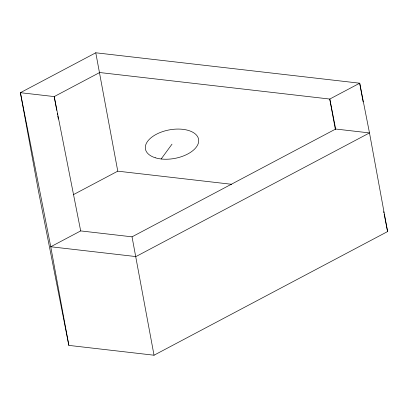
<?xml version="1.0" encoding="UTF-8"?>
<svg xmlns="http://www.w3.org/2000/svg" width="408" height="408" viewBox="0 0 408 408"><rect width="100%" height="100%" fill="white"/><g stroke="black" fill="none" stroke-linecap="round" stroke-linejoin="round"><path stroke-width="0.61" d="M161.16 158.982L172.008 144.157M95.778 52.785L20.4 92.692L38.505 191.332L68.855 345.397L154.025 355.215L387.6 231.56L369.495 132.921L359.703 83.201L95.778 52.785L117.769 171.166L73.445 194.631M363.14 101.929L359.703 83.201L329.771 99.047L99.664 72.527L54.218 96.589L20.4 92.692L50.75 246.758L135.92 256.576L369.495 132.921L335.677 129.025L132.034 236.834L80.682 230.913L50.75 246.758L68.855 345.397M117.769 171.166L231.56 184.283M383.683 211.67L383.928 212.915M384.173 214.159L387.6 231.56M335.677 129.025L329.771 99.047L335.386 129.637M132.034 236.834L154.025 355.215M80.682 230.913L54.218 96.589L56.738 110.323M57.314 113.444L57.543 114.694M57.773 115.943L58.344 119.065M155.208 157.748A27.025 14.52 -10.4 0 0 198.39 143.035A27.025 14.52 -10.4 0 0 162.42 131.682A27.025 14.52 -10.4 0 0 155.208 157.748"/></g></svg>
